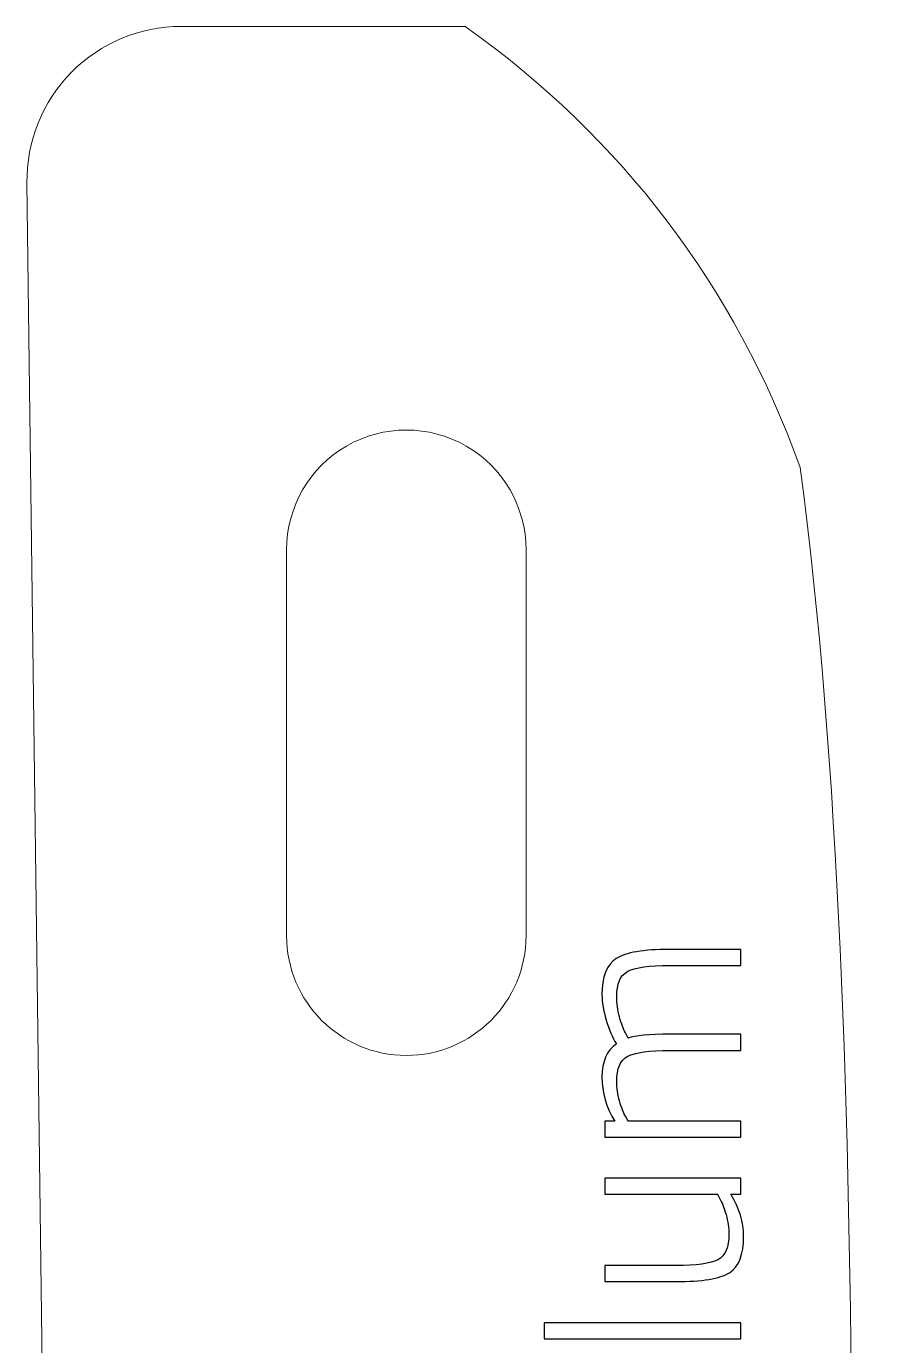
# Model space of a CAD drawing. Header units: millimetres. Extents: x -236 to 240, y -103 to 107.
# Drawn here: x -235.62 to -224.57, y 63.77 to 80.86 of the extents above; entities that cross this region are included whole.
import ezdxf

# ---------------------------------------------------------------- set-up
doc = ezdxf.new("R2010")
doc.units = ezdxf.units.MM
doc.header["$MEASUREMENT"] = 0
doc.layers.add('Layer 1', color=7, linetype='Continuous')

msp = doc.modelspace()

# ---------------------------------------------------------------- linework, layer by layer
at = {"layer": 'Layer 1', "color": 250, "lineweight": 9}
for points, knots in [([(-233.609, 80.8628), (-234.1439, 80.8628), (-234.6566, 80.6486), (-235.0323, 80.2679), (-235.0323, 80.2679), (-235.4081, 79.8872), (-235.6158, 79.3718), (-235.6088, 78.837)], [0, 0, 0, 0, 0.3333333, 0.3333333, 0.3333333, 0.3333333, 1, 1, 1, 1]), ([(-229.1419, 74.0814), (-229.1419, 74.6357), (-229.4376, 75.1479), (-229.9176, 75.425), (-229.9176, 75.425), (-230.3976, 75.7021), (-230.989, 75.7021), (-231.469, 75.425), (-231.469, 75.425), (-231.949, 75.1479), (-232.2447, 74.6357), (-232.2447, 74.0814)], [0, 0, 0, 0, 0.25, 0.25, 0.25, 0.25, 0.5, 0.5, 0.5, 0.5, 1, 1, 1, 1]), ([(-232.2447, 69.0814), (-232.2447, 68.2246), (-231.5501, 67.5301), (-230.6933, 67.53), (-230.6933, 67.53), (-229.8365, 67.53), (-229.1419, 68.2246), (-229.1419, 69.0814)], [0, 0, 0, 0, 0.3333333, 0.3333333, 0.3333333, 0.3333333, 1, 1, 1, 1])]:
    msp.add_open_spline(points, degree=3, knots=knots, dxfattribs=at)
for points in [[(-233.609, 80.8628), (-233.609, 80.8628), (-229.9297, 80.8628), (-229.9297, 80.8628)], [(-229.9297, 80.8628), (-227.8886, 79.4039), (-226.4422, 77.4986), (-225.5903, 75.1469)], [(-235.2337, 49.8525), (-235.2337, 49.8525), (-235.6088, 78.837), (-235.6088, 78.837)], [(-224.9375, 49.8522), (-225.0358, 56.3794), (-224.5746, 67.5501), (-225.5903, 75.1469)], [(-232.2447, 69.0814), (-232.2447, 69.0814), (-232.2447, 74.0814), (-232.2447, 74.0814)], [(-229.1419, 69.0814), (-229.1419, 69.0814), (-229.1419, 74.0814), (-229.1419, 74.0814)]]:
    msp.add_open_spline(points, degree=3, dxfattribs=at)
at = {"layer": 'Layer 1', "color": 240}
for points, knots in [([(-226.3594, 66.6776), (-226.3594, 66.6776), (-226.3594, 66.4695), (-226.3594, 66.4695), (-226.3594, 66.4695), (-226.3594, 66.4695), (-228.1233, 66.4695), (-228.1233, 66.4695), (-228.1233, 66.4695), (-228.1233, 66.4695), (-228.1233, 66.6776), (-228.1233, 66.6776), (-228.1233, 66.6776), (-228.1233, 66.6776), (-227.9928, 66.6776), (-227.9928, 66.6776), (-227.9928, 66.6776), (-228.1033, 66.8564), (-228.1586, 67.0469), (-228.1586, 67.2491), (-228.1586, 67.2491), (-228.1586, 67.4514), (-228.0963, 67.5949), (-227.9716, 67.6795), (-227.9716, 67.6795), (-228.0233, 67.7642), (-228.0674, 67.8671), (-228.1039, 67.9882), (-228.1039, 67.9882), (-228.1404, 68.1093), (-228.1586, 68.2181), (-228.1586, 68.3145), (-228.1586, 68.3145), (-228.1586, 68.5497), (-228.0968, 68.7067), (-227.9734, 68.7855), (-227.9734, 68.7855), (-227.8499, 68.8643), (-227.6212, 68.9037), (-227.2872, 68.9037), (-227.2872, 68.9037), (-227.2872, 68.9037), (-226.3594, 68.9037), (-226.3594, 68.9037), (-226.3594, 68.9037), (-226.3594, 68.9037), (-226.3594, 68.6955), (-226.3594, 68.6955), (-226.3594, 68.6955), (-226.3594, 68.6955), (-227.2766, 68.6955), (-227.2766, 68.6955), (-227.2766, 68.6955), (-227.5471, 68.6955), (-227.73, 68.6702), (-227.8252, 68.6197), (-227.8252, 68.6197), (-227.9205, 68.5691), (-227.9681, 68.4592), (-227.9681, 68.2898), (-227.9681, 68.2898), (-227.9681, 68.2052), (-227.9557, 68.1181), (-227.931, 68.0288), (-227.931, 68.0288), (-227.9063, 67.9394), (-227.8811, 67.8712), (-227.8552, 67.8242), (-227.8552, 67.8242), (-227.8552, 67.8242), (-227.8199, 67.7536), (-227.8199, 67.7536), (-227.8199, 67.7536), (-227.7305, 67.7889), (-227.5494, 67.8065), (-227.2766, 67.8065), (-227.2766, 67.8065), (-227.2766, 67.8065), (-226.3594, 67.8065), (-226.3594, 67.8065), (-226.3594, 67.8065), (-226.3594, 67.8065), (-226.3594, 67.5949), (-226.3594, 67.5949), (-226.3594, 67.5949), (-226.3594, 67.5949), (-227.2696, 67.5949), (-227.2696, 67.5949), (-227.2696, 67.5949), (-227.5447, 67.5949), (-227.73, 67.5696), (-227.8252, 67.519), (-227.8252, 67.519), (-227.9205, 67.4684), (-227.9681, 67.3597), (-227.9681, 67.1927), (-227.9681, 67.1927), (-227.9681, 67.1104), (-227.9557, 67.0263), (-227.931, 66.9404), (-227.931, 66.9404), (-227.9063, 66.8546), (-227.8811, 66.7893), (-227.8552, 66.7447), (-227.8552, 66.7447), (-227.8552, 66.7447), (-227.8199, 66.6776), (-227.8199, 66.6776), (-227.8199, 66.6776), (-227.8199, 66.6776), (-226.3594, 66.6776), (-226.3594, 66.6776)], [0, 0, 0, 0, 0.0344828, 0.0344828, 0.0344828, 0.0344828, 0.0689655, 0.0689655, 0.0689655, 0.0689655, 0.1034483, 0.1034483, 0.1034483, 0.1034483, 0.137931, 0.137931, 0.137931, 0.137931, 0.1724138, 0.1724138, 0.1724138, 0.1724138, 0.2068966, 0.2068966, 0.2068966, 0.2068966, 0.2413793, 0.2413793, 0.2413793, 0.2413793, 0.2758621, 0.2758621, 0.2758621, 0.2758621, 0.3103448, 0.3103448, 0.3103448, 0.3103448, 0.3448276, 0.3448276, 0.3448276, 0.3448276, 0.3793103, 0.3793103, 0.3793103, 0.3793103, 0.4137931, 0.4137931, 0.4137931, 0.4137931, 0.4482759, 0.4482759, 0.4482759, 0.4482759, 0.4827586, 0.4827586, 0.4827586, 0.4827586, 0.5172414, 0.5172414, 0.5172414, 0.5172414, 0.5517241, 0.5517241, 0.5517241, 0.5517241, 0.5862069, 0.5862069, 0.5862069, 0.5862069, 0.6206897, 0.6206897, 0.6206897, 0.6206897, 0.6551724, 0.6551724, 0.6551724, 0.6551724, 0.6896552, 0.6896552, 0.6896552, 0.6896552, 0.7241379, 0.7241379, 0.7241379, 0.7241379, 0.7586207, 0.7586207, 0.7586207, 0.7586207, 0.7931034, 0.7931034, 0.7931034, 0.7931034, 0.8275862, 0.8275862, 0.8275862, 0.8275862, 0.862069, 0.862069, 0.862069, 0.862069, 0.8965517, 0.8965517, 0.8965517, 0.8965517, 0.9310345, 0.9310345, 0.9310345, 0.9310345, 1, 1, 1, 1]), ([(-228.1233, 65.7322), (-228.1233, 65.7322), (-228.1233, 65.9403), (-228.1233, 65.9403), (-228.1233, 65.9403), (-228.1233, 65.9403), (-226.3594, 65.9403), (-226.3594, 65.9403), (-226.3594, 65.9403), (-226.3594, 65.9403), (-226.3594, 65.7322), (-226.3594, 65.7322), (-226.3594, 65.7322), (-226.3594, 65.7322), (-226.4899, 65.7322), (-226.4899, 65.7322), (-226.4899, 65.7322), (-226.3794, 65.5511), (-226.3241, 65.37), (-226.3241, 65.1889), (-226.3241, 65.1889), (-226.3241, 64.949), (-226.3853, 64.7908), (-226.5076, 64.7144), (-226.5076, 64.7144), (-226.6299, 64.638), (-226.8615, 64.5997), (-227.2025, 64.5997), (-227.2025, 64.5997), (-227.2025, 64.5997), (-228.1233, 64.5997), (-228.1233, 64.5997), (-228.1233, 64.5997), (-228.1233, 64.5997), (-228.1233, 64.8079), (-228.1233, 64.8079), (-228.1233, 64.8079), (-228.1233, 64.8079), (-227.2061, 64.8079), (-227.2061, 64.8079), (-227.2061, 64.8079), (-226.9333, 64.8079), (-226.7498, 64.8332), (-226.6557, 64.8837), (-226.6557, 64.8837), (-226.5617, 64.9343), (-226.5146, 65.0442), (-226.5146, 65.2136), (-226.5146, 65.2136), (-226.5146, 65.2959), (-226.527, 65.3806), (-226.5517, 65.4676), (-226.5517, 65.4676), (-226.5764, 65.5546), (-226.6016, 65.6205), (-226.6275, 65.6651), (-226.6275, 65.6651), (-226.6275, 65.6651), (-226.6628, 65.7322), (-226.6628, 65.7322), (-226.6628, 65.7322), (-226.6628, 65.7322), (-228.1233, 65.7322), (-228.1233, 65.7322)], [0, 0, 0, 0, 0.0588235, 0.0588235, 0.0588235, 0.0588235, 0.1176471, 0.1176471, 0.1176471, 0.1176471, 0.1764706, 0.1764706, 0.1764706, 0.1764706, 0.2352941, 0.2352941, 0.2352941, 0.2352941, 0.2941176, 0.2941176, 0.2941176, 0.2941176, 0.3529412, 0.3529412, 0.3529412, 0.3529412, 0.4117647, 0.4117647, 0.4117647, 0.4117647, 0.4705882, 0.4705882, 0.4705882, 0.4705882, 0.5294118, 0.5294118, 0.5294118, 0.5294118, 0.5882353, 0.5882353, 0.5882353, 0.5882353, 0.6470588, 0.6470588, 0.6470588, 0.6470588, 0.7058824, 0.7058824, 0.7058824, 0.7058824, 0.7647059, 0.7647059, 0.7647059, 0.7647059, 0.8235294, 0.8235294, 0.8235294, 0.8235294, 0.8823529, 0.8823529, 0.8823529, 0.8823529, 1, 1, 1, 1]), ([(-226.3594, 63.859), (-226.3594, 63.859), (-228.9065, 63.859), (-228.9065, 63.859), (-228.9065, 63.859), (-228.9065, 63.859), (-228.9065, 64.0671), (-228.9065, 64.0671), (-228.9065, 64.0671), (-228.9065, 64.0671), (-226.3594, 64.0671), (-226.3594, 64.0671), (-226.3594, 64.0671), (-226.3594, 64.0671), (-226.3594, 63.859), (-226.3594, 63.859)], [0, 0, 0, 0, 0.2, 0.2, 0.2, 0.2, 0.4, 0.4, 0.4, 0.4, 0.6, 0.6, 0.6, 0.6, 1, 1, 1, 1])]:
    msp.add_open_spline(points, degree=3, knots=knots, dxfattribs=at)
at = {"layer": 'Layer 1', "color": 240, "lineweight": 9}
for points, knots in [([(-226.3594, 66.6776), (-226.3594, 66.6776), (-226.3594, 66.4695), (-226.3594, 66.4695), (-226.3594, 66.4695), (-226.3594, 66.4695), (-228.1233, 66.4695), (-228.1233, 66.4695), (-228.1233, 66.4695), (-228.1233, 66.4695), (-228.1233, 66.6776), (-228.1233, 66.6776), (-228.1233, 66.6776), (-228.1233, 66.6776), (-227.9928, 66.6776), (-227.9928, 66.6776), (-227.9928, 66.6776), (-228.1033, 66.8564), (-228.1586, 67.0469), (-228.1586, 67.2491), (-228.1586, 67.2491), (-228.1586, 67.4514), (-228.0963, 67.5949), (-227.9716, 67.6795), (-227.9716, 67.6795), (-228.0233, 67.7642), (-228.0674, 67.8671), (-228.1039, 67.9882), (-228.1039, 67.9882), (-228.1404, 68.1093), (-228.1586, 68.2181), (-228.1586, 68.3145), (-228.1586, 68.3145), (-228.1586, 68.5497), (-228.0968, 68.7067), (-227.9734, 68.7855), (-227.9734, 68.7855), (-227.8499, 68.8643), (-227.6212, 68.9037), (-227.2872, 68.9037), (-227.2872, 68.9037), (-227.2872, 68.9037), (-226.3594, 68.9037), (-226.3594, 68.9037), (-226.3594, 68.9037), (-226.3594, 68.9037), (-226.3594, 68.6955), (-226.3594, 68.6955), (-226.3594, 68.6955), (-226.3594, 68.6955), (-227.2766, 68.6955), (-227.2766, 68.6955), (-227.2766, 68.6955), (-227.5471, 68.6955), (-227.73, 68.6702), (-227.8252, 68.6197), (-227.8252, 68.6197), (-227.9205, 68.5691), (-227.9681, 68.4592), (-227.9681, 68.2898), (-227.9681, 68.2898), (-227.9681, 68.2052), (-227.9557, 68.1181), (-227.931, 68.0288), (-227.931, 68.0288), (-227.9063, 67.9394), (-227.8811, 67.8712), (-227.8552, 67.8242), (-227.8552, 67.8242), (-227.8552, 67.8242), (-227.8199, 67.7536), (-227.8199, 67.7536), (-227.8199, 67.7536), (-227.7305, 67.7889), (-227.5494, 67.8065), (-227.2766, 67.8065), (-227.2766, 67.8065), (-227.2766, 67.8065), (-226.3594, 67.8065), (-226.3594, 67.8065), (-226.3594, 67.8065), (-226.3594, 67.8065), (-226.3594, 67.5949), (-226.3594, 67.5949), (-226.3594, 67.5949), (-226.3594, 67.5949), (-227.2696, 67.5949), (-227.2696, 67.5949), (-227.2696, 67.5949), (-227.5447, 67.5949), (-227.73, 67.5696), (-227.8252, 67.519), (-227.8252, 67.519), (-227.9205, 67.4684), (-227.9681, 67.3597), (-227.9681, 67.1927), (-227.9681, 67.1927), (-227.9681, 67.1104), (-227.9557, 67.0263), (-227.931, 66.9404), (-227.931, 66.9404), (-227.9063, 66.8546), (-227.8811, 66.7893), (-227.8552, 66.7447), (-227.8552, 66.7447), (-227.8552, 66.7447), (-227.8199, 66.6776), (-227.8199, 66.6776), (-227.8199, 66.6776), (-227.8199, 66.6776), (-226.3594, 66.6776), (-226.3594, 66.6776)], [0, 0, 0, 0, 0.0344828, 0.0344828, 0.0344828, 0.0344828, 0.0689655, 0.0689655, 0.0689655, 0.0689655, 0.1034483, 0.1034483, 0.1034483, 0.1034483, 0.137931, 0.137931, 0.137931, 0.137931, 0.1724138, 0.1724138, 0.1724138, 0.1724138, 0.2068966, 0.2068966, 0.2068966, 0.2068966, 0.2413793, 0.2413793, 0.2413793, 0.2413793, 0.2758621, 0.2758621, 0.2758621, 0.2758621, 0.3103448, 0.3103448, 0.3103448, 0.3103448, 0.3448276, 0.3448276, 0.3448276, 0.3448276, 0.3793103, 0.3793103, 0.3793103, 0.3793103, 0.4137931, 0.4137931, 0.4137931, 0.4137931, 0.4482759, 0.4482759, 0.4482759, 0.4482759, 0.4827586, 0.4827586, 0.4827586, 0.4827586, 0.5172414, 0.5172414, 0.5172414, 0.5172414, 0.5517241, 0.5517241, 0.5517241, 0.5517241, 0.5862069, 0.5862069, 0.5862069, 0.5862069, 0.6206897, 0.6206897, 0.6206897, 0.6206897, 0.6551724, 0.6551724, 0.6551724, 0.6551724, 0.6896552, 0.6896552, 0.6896552, 0.6896552, 0.7241379, 0.7241379, 0.7241379, 0.7241379, 0.7586207, 0.7586207, 0.7586207, 0.7586207, 0.7931034, 0.7931034, 0.7931034, 0.7931034, 0.8275862, 0.8275862, 0.8275862, 0.8275862, 0.862069, 0.862069, 0.862069, 0.862069, 0.8965517, 0.8965517, 0.8965517, 0.8965517, 0.9310345, 0.9310345, 0.9310345, 0.9310345, 1, 1, 1, 1]), ([(-228.1233, 65.7322), (-228.1233, 65.7322), (-228.1233, 65.9403), (-228.1233, 65.9403), (-228.1233, 65.9403), (-228.1233, 65.9403), (-226.3594, 65.9403), (-226.3594, 65.9403), (-226.3594, 65.9403), (-226.3594, 65.9403), (-226.3594, 65.7322), (-226.3594, 65.7322), (-226.3594, 65.7322), (-226.3594, 65.7322), (-226.4899, 65.7322), (-226.4899, 65.7322), (-226.4899, 65.7322), (-226.3794, 65.5511), (-226.3241, 65.37), (-226.3241, 65.1889), (-226.3241, 65.1889), (-226.3241, 64.949), (-226.3853, 64.7908), (-226.5076, 64.7144), (-226.5076, 64.7144), (-226.6299, 64.638), (-226.8615, 64.5997), (-227.2025, 64.5997), (-227.2025, 64.5997), (-227.2025, 64.5997), (-228.1233, 64.5997), (-228.1233, 64.5997), (-228.1233, 64.5997), (-228.1233, 64.5997), (-228.1233, 64.8079), (-228.1233, 64.8079), (-228.1233, 64.8079), (-228.1233, 64.8079), (-227.2061, 64.8079), (-227.2061, 64.8079), (-227.2061, 64.8079), (-226.9333, 64.8079), (-226.7498, 64.8332), (-226.6557, 64.8837), (-226.6557, 64.8837), (-226.5617, 64.9343), (-226.5146, 65.0442), (-226.5146, 65.2136), (-226.5146, 65.2136), (-226.5146, 65.2959), (-226.527, 65.3806), (-226.5517, 65.4676), (-226.5517, 65.4676), (-226.5764, 65.5546), (-226.6016, 65.6205), (-226.6275, 65.6651), (-226.6275, 65.6651), (-226.6275, 65.6651), (-226.6628, 65.7322), (-226.6628, 65.7322), (-226.6628, 65.7322), (-226.6628, 65.7322), (-228.1233, 65.7322), (-228.1233, 65.7322)], [0, 0, 0, 0, 0.0588235, 0.0588235, 0.0588235, 0.0588235, 0.1176471, 0.1176471, 0.1176471, 0.1176471, 0.1764706, 0.1764706, 0.1764706, 0.1764706, 0.2352941, 0.2352941, 0.2352941, 0.2352941, 0.2941176, 0.2941176, 0.2941176, 0.2941176, 0.3529412, 0.3529412, 0.3529412, 0.3529412, 0.4117647, 0.4117647, 0.4117647, 0.4117647, 0.4705882, 0.4705882, 0.4705882, 0.4705882, 0.5294118, 0.5294118, 0.5294118, 0.5294118, 0.5882353, 0.5882353, 0.5882353, 0.5882353, 0.6470588, 0.6470588, 0.6470588, 0.6470588, 0.7058824, 0.7058824, 0.7058824, 0.7058824, 0.7647059, 0.7647059, 0.7647059, 0.7647059, 0.8235294, 0.8235294, 0.8235294, 0.8235294, 0.8823529, 0.8823529, 0.8823529, 0.8823529, 1, 1, 1, 1]), ([(-226.3594, 63.859), (-226.3594, 63.859), (-228.9065, 63.859), (-228.9065, 63.859), (-228.9065, 63.859), (-228.9065, 63.859), (-228.9065, 64.0671), (-228.9065, 64.0671), (-228.9065, 64.0671), (-228.9065, 64.0671), (-226.3594, 64.0671), (-226.3594, 64.0671), (-226.3594, 64.0671), (-226.3594, 64.0671), (-226.3594, 63.859), (-226.3594, 63.859)], [0, 0, 0, 0, 0.2, 0.2, 0.2, 0.2, 0.4, 0.4, 0.4, 0.4, 0.6, 0.6, 0.6, 0.6, 1, 1, 1, 1])]:
    msp.add_open_spline(points, degree=3, knots=knots, dxfattribs=at)

doc.saveas('drawing.dxf')
